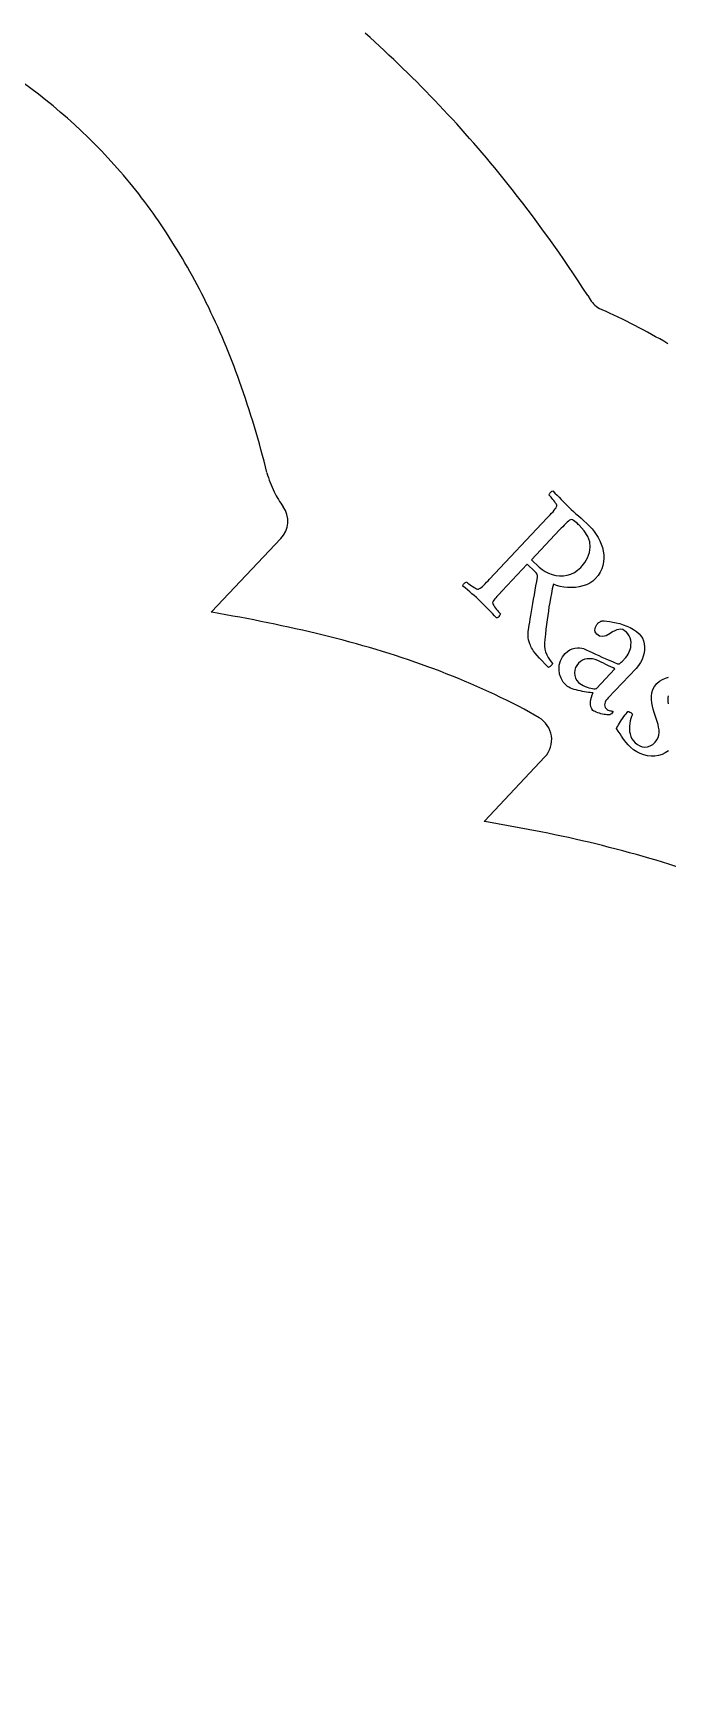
# Model space of a CAD drawing. Header units: millimetres. Extents: x -70 to 70, y -70 to 70.
# Drawn here: x -6.38 to -0.08, y 33.28 to 49.72 of the extents above; entities that cross this region are included whole.
import ezdxf

# ---------------------------------------------------------------- set-up
doc = ezdxf.new("R2010")
doc.units = ezdxf.units.MM
for name, color, linetype in [('CUT_INNER', 6, 'Continuous'), ('CUT_OUTER', 1, 'Continuous'), ('ENGRAVE', 7, 'Continuous'), ('TEXT', 5, 'Continuous')]:
    doc.layers.add(name, color=color, linetype=linetype)

msp = doc.modelspace()

# ---------------------------------------------------------------- linework, layer by layer
at = {"layer": 'CUT_INNER'}
for points in [[(-0.878, 47.127), (-0.854, 47.088)], [(-4.604, 43.99), (-4.61, 43.991), (-4.606, 43.995), (-3.92, 44.72)], [(-1.361, 42.946), (-1.507, 43.03)], [(-1.342, 41.816), (-1.898, 41.917), (-1.904, 41.919), (-1.9, 41.923), (-1.303, 42.558)]]:
    msp.add_lwpolyline(points, dxfattribs=at)
for centre, radius, start, end in [((0, 20.06), 41.014, 353.0581, 94.1637), ((0, 20.06), 50.14, 262.7263, 52.924), ((-11.321, 40.51), 12.36, 38.7336, 48.2038), ((-9.708, 44.722), 5.55, 40.8588, 56.2809), ((-9.894, 44.568), 5.792, 33.29, 40.8127), ((-11.762, 40.159), 12.923, 32.6288, 38.727), ((-10.431, 44.218), 6.432, 26.1789, 33.2688), ((-11.372, 43.757), 7.48, 19.6703, 26.1678), ((-0.64, 47.217), 0.25, 211.2992, 245.0162), ((-3.437, 40.941), 6.621, 59.5742, 66.0156), ((-13.044, 43.167), 9.253, 13.7916, 19.6265), ((-3.012, 45.66), 1.085, 195.3623, 206.1171), ((-3.17, 45.576), 0.905, 205.7429, 216.6643), ((-4.101, 44.892), 0.25, 316.5474, 34.9718), ((-7.287, 28.121), 16.094, 76.3892, 80.4063), ((-5.857, 34.03), 10.014, 70.188, 76.3802), ((-5.045, 36.305), 7.598, 62.2547, 70.1388), ((-1.485, 42.729), 0.25, 316.7692, 60.1805), ((-3.713, 29.706), 12.339, 73.7597, 78.9188), ((-2.62, 33.463), 8.427, 66.6792, 73.7519)]:
    msp.add_arc(centre, radius, start, end, dxfattribs=at)
at = {"layer": 'CUT_OUTER'}
msp.add_circle((0, 0), 70.2, dxfattribs=at)
at = {"layer": 'ENGRAVE'}
msp.add_circle((0, 20.06), 46.307, dxfattribs=at)
at = {"layer": 'TEXT'}
for points in [[(-0.858, 44.84), (-0.835, 44.816), (-0.813, 44.79), (-0.793, 44.761), (-0.774, 44.731), (-0.758, 44.698), (-0.744, 44.665), (-0.733, 44.631), (-0.725, 44.596), (-0.72, 44.56), (-0.718, 44.525), (-0.721, 44.489), (-0.728, 44.454), (-0.739, 44.419), (-0.755, 44.386), (-0.776, 44.354), (-0.803, 44.322), (-0.829, 44.299), (-0.857, 44.279), (-0.889, 44.263), (-0.925, 44.251), (-0.962, 44.242), (-1, 44.236), (-1.038, 44.234), (-1.077, 44.235), (-1.115, 44.239), (-1.152, 44.247), (-1.186, 44.257), (-1.219, 44.27), (-1.229, 44.222), (-1.238, 44.175), (-1.247, 44.13), (-1.255, 44.087), (-1.262, 44.044), (-1.268, 44.001), (-1.275, 43.958), (-1.28, 43.914), (-1.286, 43.87), (-1.292, 43.822), (-1.298, 43.773), (-1.304, 43.721), (-1.307, 43.687), (-1.306, 43.655), (-1.302, 43.625), (-1.296, 43.597), (-1.285, 43.57), (-1.27, 43.542), (-1.25, 43.513), (-1.226, 43.484), (-1.227, 43.478), (-1.23, 43.472), (-1.236, 43.466), (-1.243, 43.459), (-1.252, 43.453), (-1.258, 43.449), (-1.263, 43.446), (-1.266, 43.444), (-1.299, 43.477), (-1.329, 43.508), (-1.356, 43.536), (-1.379, 43.562), (-1.399, 43.585), (-1.415, 43.606), (-1.427, 43.624), (-1.436, 43.639), (-1.441, 43.65), (-1.447, 43.663), (-1.453, 43.678), (-1.46, 43.696), (-1.466, 43.716), (-1.469, 43.738), (-1.47, 43.762), (-1.469, 43.788), (-1.467, 43.8), (-1.465, 43.817), (-1.462, 43.838), (-1.458, 43.864), (-1.453, 43.893), (-1.448, 43.925), (-1.442, 43.959), (-1.436, 43.997), (-1.429, 44.037), (-1.422, 44.078), (-1.415, 44.12), (-1.407, 44.164), (-1.4, 44.208), (-1.392, 44.252), (-1.384, 44.294), (-1.376, 44.337), (-1.376, 44.351), (-1.38, 44.366), (-1.389, 44.38), (-1.403, 44.395), (-1.477, 44.466), (-1.727, 44.201), (-1.729, 44.199), (-1.731, 44.197), (-1.733, 44.195), (-1.736, 44.193), (-1.738, 44.191), (-1.74, 44.188), (-1.742, 44.186), (-1.744, 44.184), (-1.756, 44.17), (-1.768, 44.157), (-1.78, 44.145), (-1.79, 44.133), (-1.8, 44.122), (-1.808, 44.111), (-1.815, 44.101), (-1.82, 44.091), (-1.821, 44.086), (-1.82, 44.078), (-1.816, 44.068), (-1.81, 44.056), (-1.802, 44.044), (-1.793, 44.032), (-1.784, 44.019), (-1.774, 44.007), (-1.764, 43.996), (-1.756, 43.987), (-1.749, 43.98), (-1.744, 43.975), (-1.745, 43.969), (-1.748, 43.963), (-1.752, 43.957), (-1.758, 43.95), (-1.764, 43.943), (-1.77, 43.938), (-1.776, 43.935), (-1.782, 43.934), (-1.802, 43.956), (-1.822, 43.977), (-1.842, 43.998), (-1.861, 44.018), (-1.88, 44.038), (-1.9, 44.058), (-1.92, 44.078), (-1.941, 44.098), (-1.961, 44.117), (-1.982, 44.136), (-2.004, 44.155), (-2.026, 44.174), (-2.048, 44.193), (-2.07, 44.212), (-2.093, 44.231), (-2.116, 44.25), (-2.115, 44.256), (-2.113, 44.262), (-2.108, 44.269), (-2.102, 44.275), (-2.095, 44.282), (-2.089, 44.286), (-2.083, 44.289), (-2.078, 44.291), (-2.072, 44.286), (-2.065, 44.28), (-2.055, 44.272), (-2.044, 44.263), (-2.031, 44.253), (-2.018, 44.245), (-2.005, 44.236), (-1.992, 44.229), (-1.98, 44.223), (-1.97, 44.22), (-1.962, 44.219), (-1.957, 44.221), (-1.945, 44.228), (-1.933, 44.236), (-1.921, 44.247), (-1.908, 44.26), (-1.894, 44.273), (-1.88, 44.288), (-1.865, 44.303), (-1.851, 44.318), (-1.279, 44.925), (-1.264, 44.941), (-1.25, 44.956), (-1.236, 44.971), (-1.222, 44.986), (-1.21, 45), (-1.2, 45.013), (-1.192, 45.026), (-1.186, 45.038), (-1.184, 45.044), (-1.185, 45.051), (-1.189, 45.061), (-1.196, 45.072), (-1.204, 45.084), (-1.214, 45.096), (-1.223, 45.108), (-1.233, 45.12), (-1.242, 45.131), (-1.25, 45.139), (-1.257, 45.147), (-1.262, 45.152), (-1.261, 45.157), (-1.258, 45.163), (-1.254, 45.169), (-1.248, 45.177), (-1.242, 45.183), (-1.235, 45.188), (-1.229, 45.191), (-1.224, 45.192), (-1.203, 45.171), (-1.182, 45.15), (-1.162, 45.129), (-1.142, 45.108), (-1.123, 45.088), (-1.103, 45.068), (-1.083, 45.048), (-1.062, 45.028), (-1.041, 45.008), (-1.018, 44.987), (-0.995, 44.966), (-0.97, 44.944), (-0.944, 44.921), (-0.917, 44.896), (-0.888, 44.869), (-0.858, 44.84)], [(-0.947, 44.435), (-0.908, 44.482), (-0.88, 44.531), (-0.861, 44.582), (-0.853, 44.634), (-0.858, 44.688), (-0.878, 44.742), (-0.913, 44.797), (-0.964, 44.853), (-0.972, 44.86), (-0.981, 44.868), (-0.992, 44.878), (-1.006, 44.889), (-1.019, 44.899), (-1.03, 44.906), (-1.04, 44.908), (-1.048, 44.907), (-1.058, 44.902), (-1.069, 44.894), (-1.082, 44.883), (-1.096, 44.869), (-1.111, 44.854), (-1.126, 44.838), (-1.142, 44.822), (-1.157, 44.806), (-1.436, 44.509), (-1.36, 44.438), (-1.331, 44.413), (-1.3, 44.393), (-1.267, 44.376), (-1.231, 44.363), (-1.194, 44.355), (-1.157, 44.351), (-1.119, 44.351), (-1.082, 44.357), (-1.045, 44.367), (-1.01, 44.384), (-0.978, 44.406), (-0.947, 44.435)], [(-0.369, 43.777), (-0.351, 43.757), (-0.336, 43.733), (-0.325, 43.707), (-0.318, 43.679), (-0.315, 43.649), (-0.315, 43.618), (-0.319, 43.587), (-0.327, 43.555), (-0.339, 43.523), (-0.354, 43.493), (-0.374, 43.464), (-0.398, 43.435), (-0.675, 43.144), (-0.687, 43.13), (-0.697, 43.116), (-0.704, 43.101), (-0.709, 43.087), (-0.712, 43.073), (-0.71, 43.059), (-0.704, 43.047), (-0.695, 43.036), (-0.684, 43.027), (-0.674, 43.021), (-0.664, 43.016), (-0.654, 43.014), (-0.645, 43.013), (-0.638, 43.012), (-0.633, 43.011), (-0.63, 43.011), (-0.629, 43.009), (-0.629, 43.007), (-0.629, 43.005), (-0.63, 43.002), (-0.631, 42.999), (-0.633, 42.997), (-0.634, 42.995), (-0.635, 42.993), (-0.643, 42.986), (-0.651, 42.98), (-0.66, 42.976), (-0.669, 42.973), (-0.678, 42.974), (-0.688, 42.975), (-0.701, 42.977), (-0.716, 42.979), (-0.732, 42.982), (-0.748, 42.986), (-0.763, 42.99), (-0.779, 42.995), (-0.793, 43), (-0.806, 43.006), (-0.817, 43.012), (-0.826, 43.019), (-0.839, 43.035), (-0.847, 43.054), (-0.851, 43.076), (-0.851, 43.102), (-0.848, 43.127), (-0.842, 43.151), (-0.834, 43.173), (-0.823, 43.194), (-0.83, 43.194), (-0.841, 43.194), (-0.854, 43.195), (-0.871, 43.197), (-0.889, 43.199), (-0.909, 43.203), (-0.929, 43.206), (-0.95, 43.211), (-0.972, 43.215), (-0.992, 43.221), (-1.013, 43.227), (-1.032, 43.233), (-1.05, 43.24), (-1.066, 43.247), (-1.079, 43.255), (-1.09, 43.264), (-1.12, 43.299), (-1.143, 43.337), (-1.157, 43.378), (-1.162, 43.423), (-1.16, 43.467), (-1.149, 43.509), (-1.129, 43.548), (-1.101, 43.583), (-1.08, 43.603), (-1.057, 43.618), (-1.032, 43.629), (-1.006, 43.635), (-0.981, 43.638), (-0.958, 43.639), (-0.938, 43.636), (-0.921, 43.631), (-0.893, 43.618), (-0.864, 43.605), (-0.833, 43.591), (-0.801, 43.576), (-0.768, 43.561), (-0.737, 43.547), (-0.706, 43.533), (-0.676, 43.52), (-0.649, 43.508), (-0.625, 43.498), (-0.605, 43.49), (-0.589, 43.484), (-0.582, 43.481), (-0.575, 43.48), (-0.569, 43.48), (-0.564, 43.481), (-0.559, 43.484), (-0.553, 43.489), (-0.546, 43.495), (-0.537, 43.504), (-0.502, 43.541), (-0.488, 43.558), (-0.476, 43.577), (-0.466, 43.597), (-0.458, 43.62), (-0.452, 43.643), (-0.45, 43.666), (-0.449, 43.69), (-0.452, 43.713), (-0.457, 43.736), (-0.466, 43.757), (-0.479, 43.776), (-0.494, 43.794), (-0.513, 43.808), (-0.531, 43.818), (-0.55, 43.822), (-0.57, 43.821), (-0.59, 43.816), (-0.611, 43.807), (-0.633, 43.795), (-0.657, 43.779), (-0.694, 43.758), (-0.728, 43.75), (-0.76, 43.755), (-0.788, 43.774), (-0.798, 43.786), (-0.804, 43.798), (-0.807, 43.812), (-0.806, 43.827), (-0.802, 43.842), (-0.796, 43.855), (-0.789, 43.868), (-0.779, 43.879), (-0.777, 43.882), (-0.773, 43.885), (-0.767, 43.889), (-0.761, 43.893), (-0.754, 43.897), (-0.747, 43.901), (-0.742, 43.903), (-0.736, 43.904), (-0.714, 43.904), (-0.689, 43.901), (-0.66, 43.898), (-0.629, 43.893), (-0.595, 43.886), (-0.561, 43.878), (-0.526, 43.867), (-0.491, 43.854), (-0.457, 43.838), (-0.425, 43.82), (-0.396, 43.8), (-0.369, 43.777)], [(-0.969, 43.296), (-0.956, 43.284), (-0.94, 43.274), (-0.923, 43.265), (-0.904, 43.256), (-0.884, 43.249), (-0.866, 43.243), (-0.848, 43.238), (-0.831, 43.235), (-0.816, 43.233), (-0.804, 43.233), (-0.795, 43.234), (-0.79, 43.237), (-0.608, 43.43), (-0.627, 43.439), (-0.648, 43.45), (-0.672, 43.461), (-0.698, 43.474), (-0.723, 43.486), (-0.746, 43.497), (-0.764, 43.506), (-0.779, 43.513), (-0.805, 43.522), (-0.831, 43.528), (-0.856, 43.53), (-0.882, 43.53), (-0.906, 43.526), (-0.929, 43.517), (-0.951, 43.503), (-0.971, 43.485), (-0.987, 43.464), (-0.999, 43.442), (-1.006, 43.417), (-1.009, 43.39), (-1.007, 43.363), (-0.999, 43.338), (-0.987, 43.316), (-0.969, 43.296)]]:
    msp.add_lwpolyline(points, close=True, dxfattribs=at)
for points in [[(-0.078, 42.617), (-0.109, 42.597), (-0.141, 42.581), (-0.176, 42.571), (-0.213, 42.566), (-0.249, 42.565), (-0.285, 42.569), (-0.322, 42.577), (-0.358, 42.59), (-0.392, 42.607), (-0.424, 42.628), (-0.454, 42.653), (-0.477, 42.676), (-0.497, 42.699), (-0.514, 42.721), (-0.529, 42.742), (-0.543, 42.764), (-0.558, 42.788), (-0.575, 42.812), (-0.593, 42.838), (-0.588, 42.849), (-0.581, 42.862), (-0.573, 42.876), (-0.563, 42.892), (-0.553, 42.909), (-0.542, 42.925), (-0.531, 42.941), (-0.519, 42.958), (-0.508, 42.973), (-0.497, 42.986), (-0.487, 42.998), (-0.479, 43.008), (-0.469, 43.006), (-0.46, 43.002), (-0.452, 42.998), (-0.444, 42.992), (-0.441, 42.988), (-0.439, 42.985), (-0.437, 42.981), (-0.435, 42.978), (-0.444, 42.958), (-0.452, 42.937), (-0.458, 42.914), (-0.462, 42.889), (-0.465, 42.863), (-0.465, 42.837), (-0.463, 42.811), (-0.458, 42.785), (-0.45, 42.761), (-0.44, 42.738), (-0.425, 42.717), (-0.408, 42.698), (-0.386, 42.68), (-0.362, 42.667), (-0.337, 42.659), (-0.311, 42.656), (-0.284, 42.658), (-0.259, 42.667), (-0.234, 42.682), (-0.21, 42.704), (-0.192, 42.726), (-0.18, 42.749), (-0.172, 42.774), (-0.17, 42.799), (-0.171, 42.825), (-0.175, 42.852), (-0.181, 42.88), (-0.19, 42.909), (-0.199, 42.938), (-0.209, 42.968), (-0.219, 42.999), (-0.229, 43.03), (-0.237, 43.062), (-0.243, 43.095), (-0.246, 43.128), (-0.247, 43.161), (-0.243, 43.194), (-0.233, 43.225), (-0.216, 43.255), (-0.192, 43.284), (-0.166, 43.308), (-0.138, 43.326), (-0.108, 43.339), (-0.076, 43.347)], [(-0.081, 43.164), (-0.084, 43.145), (-0.085, 43.125), (-0.084, 43.105), (-0.081, 43.084)]]:
    msp.add_lwpolyline(points, dxfattribs=at)

doc.saveas('drawing.dxf')
